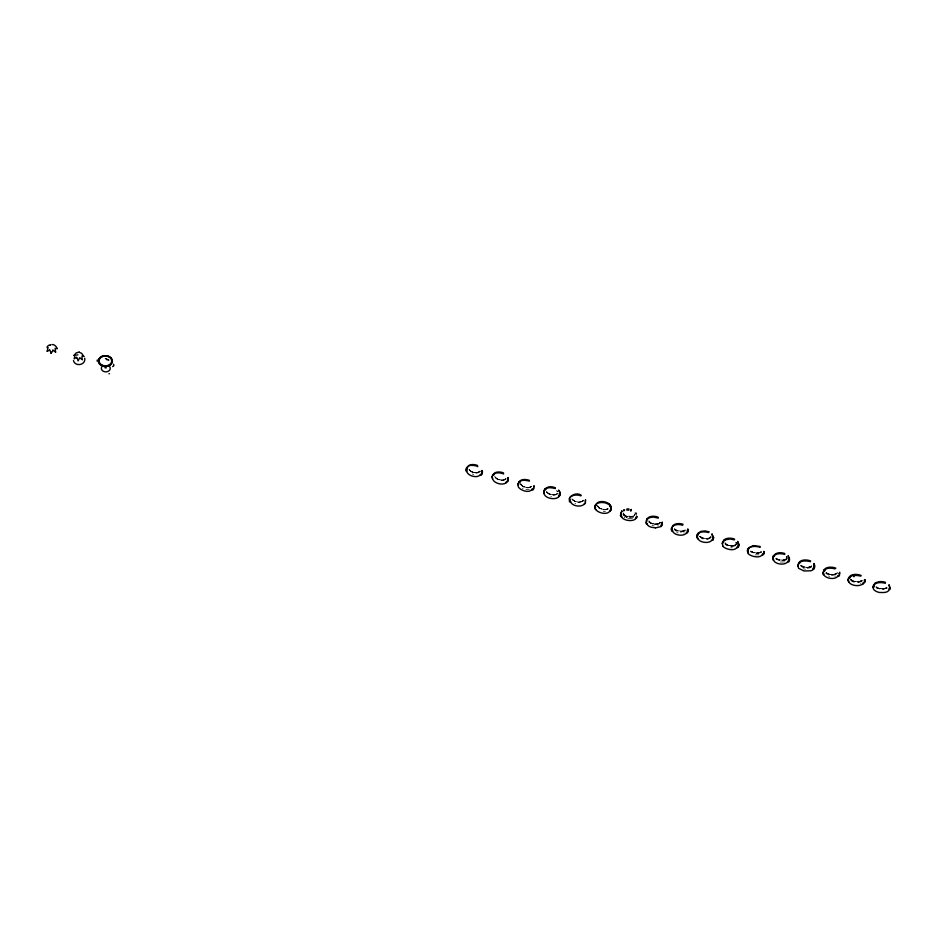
<?xml version="1.0" encoding="UTF-8"?>
<svg xmlns="http://www.w3.org/2000/svg" width="937" height="937" viewBox="0 0 937 937"><rect width="100%" height="100%" fill="white"/><g stroke="black" fill="none" stroke-linecap="round" stroke-linejoin="round"><path stroke-width="0.7" stroke-dasharray="4.68 3.51" d="M634.595 515.221L634.665 514.167L634.267 515.291M626.619 517.774L627.169 516.31L633.623 516.041M787.15 558.065L785.323 559.518M626.947 517.739C628.013 515.28 623.304 515.83 623.117 513.277M660.386 522.483L659.882 523.467M710.984 536.421L709.204 538.014M583.318 500.171L582.287 501.365M736.494 544.631L736.716 543.788L736.131 544.748M623.164 514.015C624.827 519.11 634.15 515.209 633.096 517.646M623.058 514.354L623.199 513.535M480.154 470.948L477.331 472.623M787.127 558.885L786.518 559.729M506.003 478.35L504.856 479.486M660.444 522.237C657.833 525.856 651.473 524.767 648.837 521.651M837.42 572.94L836.53 573.842M736.107 544.139L735.838 542.195M787.068 558.651L782.383 560.584L776.082 558.78M659.953 522.319L658.852 523.291M660.163 522.366L658.617 523.572M837.28 572.765L835.523 573.889M710.996 536.924L708.77 538.166M711.042 537.217C708.067 540.052 702.609 539.267 699.822 536.503M710.937 537.744L707.775 539.349L702.691 538.892M583.318 500.698L579.581 502.103M583.341 500.99L578.48 502.525L572.847 500.381M887.362 587.932L882.385 589.76L876.189 587.967M480.224 471.674C477.015 474.52 471.135 473.009 468.922 469.554M480.119 471.487L476.828 472.681M811.758 565.807L810.845 566.51M505.945 478.877L503.591 479.92M505.968 479.17C502.619 481.841 496.505 480.412 494.619 476.593M685.181 529.873L683.436 530.916M531.712 486.256L530.6 486.865M531.736 486.549C528.363 489.161 522.096 487.826 520.363 483.843M862.11 580.214L860.951 580.858M862.181 580.507C858.948 582.966 853.537 582.615 850.702 579.698M862.122 581.045L858.608 582.533L853.947 582.205M557.421 493.623L555.454 494.525M557.445 493.916C554.2 496.376 548.777 495.24 546.4 492.042M761.348 551.694L760.141 552.303M761.394 551.987L756.651 553.392L750.924 551.577M761.312 552.514L755.995 553.896L750.596 551.811M786.049 559.096L786.939 557.866L786.588 556.473M811.7 566.112L810.458 566.709M811.758 566.416L806.277 567.74L800.877 565.667M811.688 566.944C808.385 569.169 802.986 568.782 800.444 565.597M836.788 573.303L835.09 574.065M685.111 530.201L682.968 531.045M685.158 530.494L680.285 531.677L674.769 529.557M685.041 531.01L680.777 532.228L675.905 530.974M531.443 486.514L529.323 487.287M557.152 493.881L554.985 494.642M886.613 587.569L884.563 588.506M886.882 587.932L881.799 589.221L876.165 587.429M761.043 551.94L758.794 552.76M633.728 515.783C630.46 517.833 624.159 516.474 623.304 512.926M633.81 516.674L629.395 517.657L624.218 515.83M659.297 523.97L653.663 524.802L648.791 522.178M861.501 580.717L860.096 581.221M886.472 587.874L885.043 588.366M734.901 545.076L736.505 543.893L736.166 542.277M735.451 544.947L734.046 545.404M735.498 545.252L730.251 546.095L725.109 543.741M735.404 545.767L731.949 546.693L727.44 545.92M836.085 574.604L831.869 575.482L827.031 574.24M785.487 559.6L786.202 559.225M775.508 558.71L779.971 560.958L785.792 560.244M607.867 508.686L606.157 509.295M608.054 509.084C604.552 510.712 598.872 509.822 597.349 505.898M658.465 523.478L658.032 523.642M836.144 574.076L830.697 574.849L825.942 572.847M582.076 501.658L579.043 502.115M784.901 559.694L785.78 559.448M810.025 566.885L810.892 566.639M860.962 580.987L859.616 581.362M504.621 479.767L503.11 480.013M530.354 487.135L528.831 487.369M734.924 545.217L733.577 545.533M759.275 552.631L760.141 552.432M784.445 559.834L785.311 559.647M809.556 567.026L810.411 566.838M607.504 509.037L605.126 509.412M834.609 574.205L835.476 574.006M860.424 583.259L861.033 583.083M657.575 523.771L658.442 523.619M683.659 532.989L684.244 532.825M708.302 538.295L709.157 538.143M783.953 559.963L784.796 559.811M809.064 567.154L809.908 566.99M834.106 574.322L834.949 574.17M834.773 576.255L835.417 576.103M859.1 581.479L859.943 581.327M884.048 588.623L884.879 588.471M657.083 523.877L657.938 523.771M657.645 525.856L658.266 525.727M683.319 531.033L681.41 531.256M707.798 538.4L708.641 538.283M733.905 545.521L732.535 545.697M758.279 552.853L759.111 552.736M783.437 560.057L784.257 559.939M632.452 518.524L627.708 518.489M784.632 561.895L780.392 562.059M808.537 567.248L809.357 567.131M833.579 574.416L834.398 574.299M858.573 581.572L859.381 581.455M554.493 494.724L555.348 494.666M883.509 588.705L884.305 588.588M656.579 523.947L657.399 523.888M682.768 531.15L677.931 530.846M707.271 538.47L708.079 538.4M733.343 545.627L731.996 545.744M757.74 552.924L758.548 552.842M758.818 554.821L755.257 554.868M782.899 560.127L783.695 560.045M807.999 567.307L808.783 567.236M833.028 574.475L833.813 574.404M858.023 581.631L858.796 581.549M882.947 588.764L883.708 588.694M502.595 480.06L503.438 480.049M528.316 487.427L529.147 487.404M529.276 489.395L525.833 489.301M553.978 494.771L554.798 494.748M108.961 360.464L106.771 360.042L105.085 358.531M605.934 509.388L604.588 509.435M656.041 523.994L656.837 523.97M706.732 538.506L707.505 538.47M757.201 552.959L757.951 552.924M782.348 560.162L783.098 560.115M807.436 567.342L808.186 567.307M832.466 574.51L833.204 574.463M858.187 581.619L855.657 581.572M882.373 588.799L883.099 588.752M476.301 472.705L477.12 472.728M502.068 480.084L502.876 480.095M527.789 487.439L528.585 487.463M553.439 494.783L554.235 494.806M605.407 511.438L603.299 511.368M655.49 524.006L656.24 524.017M706.182 538.517L706.908 538.517M731.434 545.756L732.16 545.744M732.23 547.735L730.801 547.723M756.639 552.971L757.354 552.959M782.489 560.162L779.373 559.869M806.862 567.353L807.565 567.342M831.904 574.51L832.583 574.51M882.467 588.787L880.557 588.694M476.535 472.752L475.211 472.646M501.529 480.072L502.302 480.119M527.238 487.427L528 487.486M552.9 494.771L553.638 494.818M578.492 502.103L579.23 502.15M108.938 359.621L108.259 359.562M604.025 509.412L604.752 509.459M108.973 360.101L105.389 358.379M654.94 523.994L655.642 524.029M706.299 538.529L703.828 538.236M730.872 545.732L731.539 545.756M756.733 552.971L754.25 552.678M806.933 567.342L804.438 567.049M831.962 574.51L830.697 574.416M475.949 472.728L473.513 472.318M500.979 480.025L501.705 480.107M526.688 487.381L527.402 487.463M553.041 494.806L549.457 493.986M577.942 502.056L578.621 502.127M604.142 509.435L601.706 509.025M655.022 524.006L653.183 523.736M730.919 545.732L729.068 545.463M881.213 588.776L879.925 588.612M501.096 480.06L498.683 479.51M526.137 487.299L526.793 487.416M578.012 502.08L575.599 501.529M654.178 525.938L652.058 525.516M805.469 569.239L803.349 568.806M830.744 574.44L829.456 574.205M855.024 581.479L855.727 581.584M474.122 472.471L474.731 472.599M526.184 487.322L524.38 486.865M550.769 496.505L551.471 496.645M829.76 576.29L828.367 575.974M854.415 581.35L855.153 581.502M879.316 588.483L880.066 588.635M499.269 479.697L499.878 479.849M473.677 474.438L472.283 474.04M652.585 523.584L653.265 523.748M703.23 538.084L703.933 538.26M729.185 545.486L727.897 545.135M678.107 532.942L676.748 532.556M753.653 552.525L754.379 552.701M778.776 559.717L779.514 559.893M803.852 566.897L804.602 567.072M828.87 574.053L829.632 574.24M853.83 581.198L854.603 581.397M878.73 588.331L879.515 588.53M753.079 552.338L753.84 552.561M728.646 545.346L727.346 544.924M702.656 537.908L703.394 538.119M677.357 530.658L678.083 530.869M652 523.408L652.714 523.607M601.132 508.838L601.823 509.037M550.687 494.396L548.918 493.752M574.978 503.427L575.658 503.637M472.927 472.131L473.56 472.318M878.168 588.155L878.976 588.389M854.064 581.256L852.237 580.589M828.296 573.877L829.093 574.1M803.278 566.709L804.063 566.944M778.975 559.752L777.663 559.33M107.896 359.48L105.998 358.356M523.818 486.654L524.497 486.889M498.109 479.287L498.789 479.521M472.353 471.92L473.021 472.143M676.807 530.447L677.556 530.705M652.199 523.443L650.922 522.951M601.285 508.873L600.031 508.381M575.037 501.318L575.751 501.553M803.548 566.78L801.779 566.018M778.46 559.588L777.16 559.096M753.325 552.397L751.123 551.366M702.106 537.697L702.867 537.955M877.641 587.944L878.473 588.225M853.548 581.092L851.03 579.722M853.42 582.029L851.651 581.139M828.577 573.936L827.266 573.444M522.459 488.236L523.092 488.517M497.57 479.041L498.273 479.322M472.506 471.943L471.288 471.393M574.51 501.072L575.236 501.365M523.994 486.69L522.752 486.139M600.781 508.674L599.539 508.123M677.064 530.518L675.202 529.581M651.695 523.244L650.442 522.694M726.843 544.69L727.627 544.994M701.59 537.463L702.375 537.756M702.176 538.693L699.4 536.386M752.833 552.209L750.701 550.991M828.097 573.749L826.329 572.847M803.056 566.592L801.276 565.679M877.992 588.038L875.966 586.855M625.155 517.704L624.253 517.259M472.002 471.721L470.796 471.1M497.043 478.772L497.781 479.1M548.403 493.483L549.152 493.811M523.49 486.467L522.284 485.846M574.006 500.803L574.756 501.143M676.584 530.295L674.593 528.972M701.11 537.194L701.907 537.545M726.362 544.432L727.159 544.784M726.96 545.697L725.086 544.268M776.691 558.839L777.511 559.19M877.547 587.839L876.177 586.831M497.313 478.854L495.72 477.835M548.695 493.565L546.54 491.773M574.299 500.897L572.179 499.116M599.844 508.217L597.548 505.863M650.77 522.799L648.954 521.37M701.473 537.311L700.279 536.62L701.063 537.053M726.725 544.549L724.992 543.144M776.269 558.569L777.089 558.967M827.219 573.315L826.516 572.812M852.202 580.471L851.229 579.687M470.339 470.784L471.088 471.206M496.868 478.596L494.9 476.687M522.6 485.952L520.55 483.726M548.262 493.307L546.74 491.773M573.877 500.639L572.39 499.116M599.434 507.959L597.783 505.921M650.36 522.541L648.849 520.726M675.495 530.705L674.734 530.084M726.339 544.292L724.992 542.652M801.803 565.901L801.182 565.351M826.598 573.948L825.708 573.081M469.941 470.444L470.679 470.924M522.202 485.671L520.796 483.867M556.578 490.765L557.527 491.878M623.128 514.554L623.925 515.573M786.19 556.414L787.092 557.644M470.304 470.62L469.261 469.648M851.241 580.823L850.409 579.628M675.062 529.241L674.558 528.632M469.976 470.304L469.46 469.636M786.565 556.285L787.021 556.906M556.965 490.683L557.597 491.667M572.53 500.053L571.851 498.906M736.4 542.406L736.728 543.46M634.782 514.835L634.478 515.444L634.782 514.835M607.961 508.85L607.223 509.154L607.961 508.85"/><path stroke-width="1.41" d="M620.587 513.535L620.903 514.39M558.745 496.657C560.326 496.329 560.549 491.761 558.71 490.074M889.225 588.717C890.618 592.418 889.576 584.196 888.92 585.215M889.623 587.429L889.541 588.776L889.658 587.464M849.777 578.152C850.292 574.334 857.472 575.318 860.916 576.15M774.208 556.32C774.536 553.193 781.294 553.228 784.831 554.435M864.382 581.912C862.497 587.511 849.59 586.375 848.594 581.092M865.074 579.64L865.003 582.146L864.16 582.791M863.094 583.974L863.141 582.732M738.555 543.917L737.806 541.41M848.723 581.982C847.118 579.71 848.442 577.637 849.859 577.098M848.489 579.3L848.43 580.764L847.903 579.991M585.508 500.077L585.215 501.33M838.111 575.377C836.448 580.577 824.209 578.668 823.6 573.936M49.638 349.642L51.113 353.226L51.16 352.335M823.775 573.585C822.604 578.27 823.002 568.068 824.759 569.907M595.557 505.629C596.998 499.866 605.677 500.932 609.319 504.012M621.102 512.972L621.957 511.087M799.46 563.559C799.718 560.256 807.237 560.654 810.482 561.685M78.052 360.944L79.75 357.688L82.491 359.808M813.023 568.197L812.883 569.907L810.962 570.785L804.016 570.984L798.547 568.267L797.891 565.515M814.007 567.014C814.007 570.703 815.846 564.484 813.913 564.484M466.591 471.534L465.888 470.737L466.778 468.758M798.312 565.058C797.926 568.9 797.528 562.68 799.589 562.598M787.865 561.368C785.721 566.042 773.646 564.32 773.517 559.401M789.071 558.616C787.057 562.411 790.582 561.04 789.341 558.839M762.671 553.779C761.125 559.084 751.017 556.625 748.194 553.72M763.796 551.378L763.69 552.607L764.123 551.975M763.796 553.111L763.62 554.599L762.589 554.95M748.417 552.022C747.96 555.676 747.117 549.761 748.253 548.496C749.647 549.644 748.382 547.63 750.736 546.939C753.664 546.154 757.061 546.318 760.223 547.325M492.44 478.924C491.796 475.68 492.429 475.071 494.279 473.888M738.508 545.873L738.321 547.36L737.302 547.712M737.407 546.54C735.791 551.811 725.753 549.539 722.931 546.376M482.344 470.96C482.883 472.037 481.431 476.195 481.677 473.138M711.968 540.462L713.034 539.829M713.01 539.993L713.174 538.611M712.12 539.689C710.023 544.374 698.311 542.64 697.796 537.932M507.889 477.893C509.353 480.072 506.87 481.7 508.205 477.929M492.733 475.75C493.764 471.124 500.135 471.44 503.579 472.927M687.981 529.077L687.301 532.099L688.063 531.466L687.594 529.44L687.606 532.72L686.552 533.247M814.312 565.62L813.948 563.559M686.751 532.415C685.052 536.913 673.562 535.73 672.461 530.682M672.567 530.307C672.543 533.434 670.564 529.358 671.993 528.89M595.944 509.833C598.977 513.476 608.582 515.385 610.28 510.22M661.276 524.743L661.018 526.606L655.502 527.847M662.119 522.249L661.944 523.467L662.283 522.987M647.069 523.408C647.209 526.934 652.293 527.566 655.584 527.812M646.225 522.096L646.05 523.584L646.987 524.24M636.516 516.17L636.27 517.493L636.996 516.837M543.975 493.682C542.523 490.238 547.231 484.277 555.336 487.755M620.751 514.8L620.563 516.287L621.571 516.955M621.067 514.308C619.041 519.145 622.32 509.06 621.852 511.133M687.77 529.37L687.371 530.576M848.477 578.48C850 573.514 857.05 573.854 861.021 575.388M507.514 480.54C506.191 486.748 492.803 483.996 492.511 478.081M610.245 510.126L610.046 511.344L611.229 509.412M610.924 508.85C610.444 512.797 612.177 506.612 610.256 506.015C610.268 508.65 610.549 504.832 608.851 504.411C607.844 503.965 607.199 503.837 606.426 503.204C602.339 501.799 596.108 502.443 595.862 505.242M621.629 516.123C621.629 520.925 635.192 522.331 635.86 517.845M519.883 482.403C520.644 479.053 526.243 480.376 529.382 481.161M595.499 505.734C594.96 509.096 594.843 503.766 596.166 504.504M595.522 506.999C595.698 510.091 593.578 506.343 595.44 505.781M584.723 503.204C582.767 507.948 571.265 506.472 570.586 501.318M585.555 499.726L585.379 503.45L584.524 503.86M864.605 579.605L864.371 580.413M569.696 500.979C567.353 496.575 576.337 491.562 581.127 495.146M559.576 494.139L559.284 495.439L559.951 494.783M559.307 493.893L559.811 493.049M52.8 349.969L55.599 352.113L55.131 348.283M544.163 491.035L543.928 492.347L543.893 491.211M543.975 492.815C544.233 499.444 558.429 500.417 559.061 495.743M544.385 490.508C545.674 486.736 551.284 487.498 555.266 488.575M545.99 488.599L545.732 489.805M82.023 359.058L82.046 355.99L84.131 356.435M532.075 488.997C530.049 493.576 521.522 490.777 519.028 487.826C516.357 485.214 518.548 476.722 529.487 480.353M533.364 488.505L532.989 489.957L531.876 490.156M889.553 587.183L889.084 584.77M506.331 481.63L506.109 482.778M508.123 477.542L507.678 479.018M494.022 474.778C494.314 472.107 500.663 472.494 503.673 473.981M748.124 548.883L748.148 550.546M480.529 474.239C478.069 479.322 465.712 475.504 466.895 470.339M481.618 471.768L481.969 470.468M467.153 467.668C466.813 473.232 464.916 467.786 467.036 467.692M611.018 508.264L610.748 505.687L609.085 503.813M467.024 467.481C466.111 470.573 467.657 465.174 470.468 465.373C472.705 465.455 475.902 465.338 477.8 466.685M839.423 572.94C840.208 575.423 839.236 572.425 839.154 573.62M658.149 517.236C654.413 515.385 645.921 515.725 646.799 521.534M865.038 580.881C864.148 582.931 864.371 578.785 865.05 580.905M630.753 510.419L631.21 509.423L630.812 511.215M662.225 522.495L661.909 523.279M48.033 347.557L47.213 351.258L49.38 350.169M872.921 587.159C873.577 581.608 880.909 580.553 885.512 582.345M635.602 518.653L636.61 518.126L636.668 516.428M73.742 355.381L74.983 355.275L74.14 358.965M648.685 518.231C646.471 519.707 645.968 519.883 646.354 522.823M533.961 486.198L533.598 486.994M661.112 525.962L662.131 525.434L662.037 523.49M712.928 538.072C713.49 534.781 712.881 537.1 712.026 534.523M97.261 359.949L97.155 361.213M788.72 558.124L788.181 556.344M712.952 537.463L712.038 533.727M838.1 576.571C840.84 575.295 838.439 575.646 839.786 572.179M738.333 545.346C739.598 541.574 737.032 544.608 737.946 542.019M813.96 565.468L814.007 563.851M812.941 569.427L814.042 569.04L814.171 567.435M698.311 533.703C696.718 534.629 696.659 538.131 697.76 538.775M787.783 562.223L788.86 561.837L788.825 559.799M788.977 559.857L789.528 557.995L788.661 557.246M774.384 555.477L773.201 555.981L773.47 558.171M725.133 540.134L723.832 540.344L723.54 541.809M748.464 548.098L753.032 545.615L760.048 546.435M517.821 484.23C519.075 482.66 517.821 485.776 517.798 484.382M723.704 540.977C721.139 544.994 721.759 541.34 723.059 546.013M763.468 553.802L764.241 553.287L764.065 551.6M52.976 350.543L51.113 353.226M74.328 355.205L76.096 352.98L79.2 352.054M76.342 357.899L76.611 357.372L78.099 360.054M646.776 519.414L647.174 518.641M661.862 524.697L662.365 522.436M725.261 539.853L730.017 538.998L734.385 539.876M47.553 347.791C45.714 347.756 49.075 344.008 50.434 345.273M52.238 344.523C54.03 343.692 59.546 349.419 55.623 348.623M569.626 500.159L569.415 501.646L570.434 502.326M544.502 489.664L544.936 488.915M520.117 481.395L518.899 481.747L518.665 484.441M533.036 489.126L533.926 488.716L534.031 485.671M83.463 356.083L81.765 353.413L79.118 352.23M507.362 481.712L508.112 481.325L507.995 479.252M481.77 473.244L482.286 470.842M480.236 475.434L481.372 475.176L481.77 473.607M467.212 467.071C469.39 463.686 474.345 464.19 477.612 465.478M559.506 493.658L559.776 492.066L558.663 490.637M595.393 507.222L595.018 508.978L596.026 509.646M47.213 351.258L47.728 350.602M109.488 373.699L108.938 373.781M635.965 514.448L636.492 513.324L635.204 513.043M873.834 585.332C872.124 588.623 873.717 590.919 878.918 592.418C882.795 592.547 888.569 593.238 889.354 588.963M648.872 517.763L653.417 517.048L658.278 518.138M76.611 357.372L74.667 358.309M50.282 345.203L50.867 344.839M709.215 531.865L705.046 530.916L700.993 531.349L698.053 533.223L696.777 535.472L697.245 537.487L697.55 534.84L697.585 536.069M875.17 583.083L875.954 582.627M77.935 354.807L76.354 355.076M708.583 532.579C705.186 531.408 698.569 531.349 698.124 534.535M626.759 510.021L628.938 510.103M853.654 576.618L854.239 576.513M112.627 366.613L113.857 365.758L113.588 364.259M626.876 508.943L629.043 508.99M682.686 525.27C676.901 523.174 670.986 525.739 671.911 528.89M835.019 568.935C831.997 567.834 825.005 567.389 824.642 570.961M885.336 583.353C881.565 581.936 873.483 582.228 873.764 586.515M580.905 495.86C573.667 492.967 567.072 498.308 570.188 499.597M784.749 553.451C773.798 550.066 771.245 558.885 773.493 560.455M683.073 524.31C679.407 522.764 671.361 523.291 672.227 528.808M734.655 539.162C730.883 537.381 722.357 537.545 722.895 543.319M835.863 568.173C831.986 566.475 823.529 566.416 823.553 572.132M810.646 560.947C806.769 559.33 799.003 559.131 798.383 564.542M56.607 348.4L57.298 348.751M608.558 503.766L610.081 505.605M624.733 510.033L623.749 509.669L623.819 510.97M788.122 555.536L789.153 557.995M559.612 494.197L559.928 494.888M55.119 351.352L55.599 352.113M73.449 360.604C75.194 367.152 86.005 365.125 84.74 358.18M873.799 587.253C873.214 584.957 873.752 589.361 872.909 587.159M822.862 572.94L823.342 573.479M492.312 477.46L491.913 476.687M109.043 366.051A4.439 3.455 0.4 0 1 109.289 370.537A4.439 3.455 0.4 0 1 103.644 371.403A4.439 3.455 0.4 0 1 101.629 367.199M106.268 367.784A2.132 1.663 0.4 0 1 104.944 367.749M814.288 565.843L814.171 567.19L814.288 565.843M748.148 549.457C748.335 555.184 746.239 549.293 748.136 549.445M739.024 544.807C738.356 549.82 737.478 542.324 739.024 544.807M713.654 537.533C713.139 542.254 712.097 535.109 713.654 537.533M672.087 527.672C672.871 533.118 669.814 528.187 672.087 527.672M101.383 365.582A7.004 5.435 0.5 0 0 112.381 361.623A7.004 5.435 0.5 0 0 102.426 356.201A7.004 5.435 0.5 0 0 101.383 365.582M101.501 365.231A6.793 5.271 0.5 0 0 112.159 361.401A6.793 5.271 0.5 0 0 102.496 356.142A6.793 5.271 0.5 0 0 101.501 365.231M101.746 365.02A6.372 4.931 0.5 0 0 111.737 361.436A6.372 4.931 0.5 0 0 102.683 356.505A6.372 4.931 0.5 0 0 101.746 365.02"/></g></svg>
